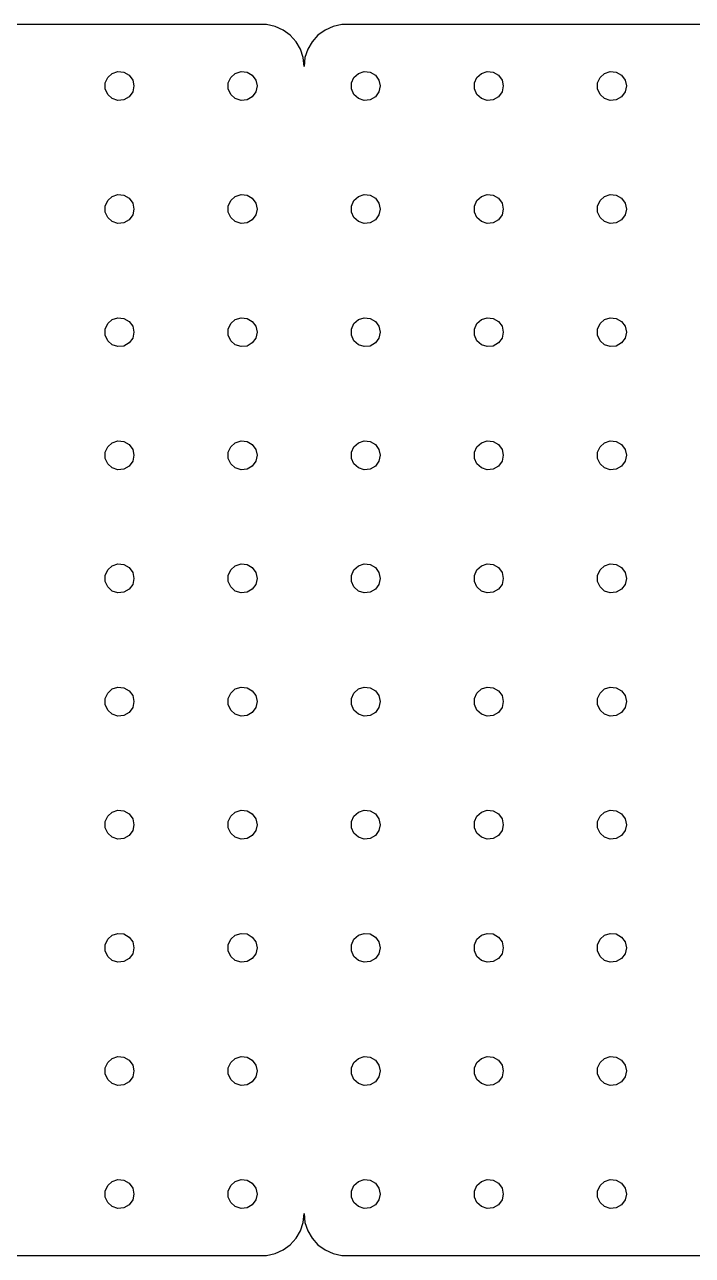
# Model space of a CAD drawing. Header units: metres. Extents: x 0 to 1714, y 0 to 1143.
# Drawn here: x 1056.5 to 1263.2, y 0.1 to 380.9 of the extents above; entities that cross this region are included whole.
import ezdxf

# ---------------------------------------------------------------- set-up
doc = ezdxf.new("R2010")
doc.units = ezdxf.units.M

msp = doc.modelspace()

# ---------------------------------------------------------------- linework, layer by layer
for p, q in [((1131.36, 380.929), (583.141, 380.929)), ((1134.02, 380.364), (1131.36, 380.929)), ((1154.64, 380.929), (1151.98, 380.364)), ((1702.86, 380.929), (1154.64, 380.929)), ((1136.5, 379.258), (1134.02, 380.364)), ((1138.7, 377.661), (1136.5, 379.258)), ((1140.52, 375.641), (1138.7, 377.661)), ((1147.3, 377.661), (1145.48, 375.641)), ((1149.5, 379.258), (1147.3, 377.661)), ((1151.98, 380.364), (1149.5, 379.258)), ((1141.88, 373.288), (1140.52, 375.641)), ((1142.72, 370.703), (1141.88, 373.288)), ((1144.12, 373.288), (1143.28, 370.703)), ((1145.48, 375.641), (1144.12, 373.288)), ((1143, 368), (1142.72, 370.703)), ((1143.28, 370.703), (1143, 368)), ((1082.21, 364.595), (1083.6, 365.847)), ((1083.6, 365.847), (1085.38, 366.425)), ((1085.38, 366.425), (1087.24, 366.23)), ((1087.24, 366.23), (1088.86, 365.294)), ((1120.31, 364.595), (1121.7, 365.847)), ((1121.7, 365.847), (1123.48, 366.425)), ((1123.48, 366.425), (1125.34, 366.23)), ((1125.34, 366.23), (1126.96, 365.294)), ((1158.41, 364.595), (1159.8, 365.847)), ((1159.8, 365.847), (1161.58, 366.425)), ((1161.58, 366.425), (1163.44, 366.23)), ((1163.44, 366.23), (1165.06, 365.294)), ((1196.51, 364.595), (1197.9, 365.847)), ((1197.9, 365.847), (1199.68, 366.425)), ((1199.68, 366.425), (1201.54, 366.23)), ((1201.54, 366.23), (1203.16, 365.294)), ((1234.61, 364.595), (1236, 365.847)), ((1236, 365.847), (1237.78, 366.425)), ((1237.78, 366.425), (1239.64, 366.23)), ((1239.64, 366.23), (1241.26, 365.294)), ((1081.45, 362.886), (1082.21, 364.595)), ((1081.45, 361.014), (1081.45, 362.886)), ((1088.86, 365.294), (1089.96, 363.78)), ((1089.96, 363.78), (1090.35, 361.95)), ((1090.35, 361.95), (1089.96, 360.12)), ((1119.55, 362.886), (1120.31, 364.595)), ((1119.55, 361.014), (1119.55, 362.886)), ((1126.96, 365.294), (1128.06, 363.78)), ((1128.06, 363.78), (1128.45, 361.95)), ((1128.45, 361.95), (1128.06, 360.12)), ((1157.65, 362.886), (1158.41, 364.595)), ((1157.65, 361.014), (1157.65, 362.886)), ((1165.06, 365.294), (1166.16, 363.78)), ((1166.16, 363.78), (1166.55, 361.95)), ((1166.55, 361.95), (1166.16, 360.12)), ((1195.75, 362.886), (1196.51, 364.595)), ((1195.75, 361.014), (1195.75, 362.886)), ((1203.16, 365.294), (1204.26, 363.78)), ((1204.26, 363.78), (1204.65, 361.95)), ((1204.65, 361.95), (1204.26, 360.12)), ((1233.85, 362.886), (1234.61, 364.595)), ((1233.85, 361.014), (1233.85, 362.886)), ((1241.26, 365.294), (1242.36, 363.78)), ((1242.36, 363.78), (1242.75, 361.95)), ((1242.75, 361.95), (1242.36, 360.12)), ((1082.21, 359.305), (1081.45, 361.014)), ((1083.6, 358.053), (1082.21, 359.305)), ((1085.38, 357.475), (1083.6, 358.053)), ((1088.86, 358.606), (1087.24, 357.67)), ((1089.96, 360.12), (1088.86, 358.606)), ((1120.31, 359.305), (1119.55, 361.014)), ((1121.7, 358.053), (1120.31, 359.305)), ((1123.48, 357.475), (1121.7, 358.053)), ((1126.96, 358.606), (1125.34, 357.67)), ((1128.06, 360.12), (1126.96, 358.606)), ((1158.41, 359.305), (1157.65, 361.014)), ((1159.8, 358.053), (1158.41, 359.305)), ((1161.58, 357.475), (1159.8, 358.053)), ((1165.06, 358.606), (1163.44, 357.67)), ((1166.16, 360.12), (1165.06, 358.606)), ((1196.51, 359.305), (1195.75, 361.014)), ((1197.9, 358.053), (1196.51, 359.305)), ((1199.68, 357.475), (1197.9, 358.053)), ((1203.16, 358.606), (1201.54, 357.67)), ((1204.26, 360.12), (1203.16, 358.606)), ((1234.61, 359.305), (1233.85, 361.014)), ((1236, 358.053), (1234.61, 359.305)), ((1237.78, 357.475), (1236, 358.053)), ((1241.26, 358.606), (1239.64, 357.67)), ((1242.36, 360.12), (1241.26, 358.606)), ((1087.24, 357.67), (1085.38, 357.475)), ((1125.34, 357.67), (1123.48, 357.475)), ((1163.44, 357.67), (1161.58, 357.475)), ((1201.54, 357.67), (1199.68, 357.475)), ((1239.64, 357.67), (1237.78, 357.475)), ((1082.21, 326.495), (1083.6, 327.747)), ((1083.6, 327.747), (1085.38, 328.325)), ((1085.38, 328.325), (1087.24, 328.13)), ((1087.24, 328.13), (1088.86, 327.194)), ((1120.31, 326.495), (1121.7, 327.747)), ((1121.7, 327.747), (1123.48, 328.325)), ((1123.48, 328.325), (1125.34, 328.13)), ((1125.34, 328.13), (1126.96, 327.194)), ((1158.41, 326.495), (1159.8, 327.747)), ((1159.8, 327.747), (1161.58, 328.325)), ((1161.58, 328.325), (1163.44, 328.13)), ((1163.44, 328.13), (1165.06, 327.194)), ((1196.51, 326.495), (1197.9, 327.747)), ((1197.9, 327.747), (1199.68, 328.325)), ((1199.68, 328.325), (1201.54, 328.13)), ((1201.54, 328.13), (1203.16, 327.194)), ((1234.61, 326.495), (1236, 327.747)), ((1236, 327.747), (1237.78, 328.325)), ((1237.78, 328.325), (1239.64, 328.13)), ((1239.64, 328.13), (1241.26, 327.194)), ((1081.45, 324.786), (1082.21, 326.495)), ((1081.45, 322.914), (1081.45, 324.786)), ((1088.86, 327.194), (1089.96, 325.68)), ((1089.96, 325.68), (1090.35, 323.85)), ((1090.35, 323.85), (1089.96, 322.02)), ((1119.55, 324.786), (1120.31, 326.495)), ((1119.55, 322.914), (1119.55, 324.786)), ((1126.96, 327.194), (1128.06, 325.68)), ((1128.06, 325.68), (1128.45, 323.85)), ((1128.45, 323.85), (1128.06, 322.02)), ((1157.65, 324.786), (1158.41, 326.495)), ((1157.65, 322.914), (1157.65, 324.786)), ((1165.06, 327.194), (1166.16, 325.68)), ((1166.16, 325.68), (1166.55, 323.85)), ((1166.55, 323.85), (1166.16, 322.02)), ((1195.75, 324.786), (1196.51, 326.495)), ((1195.75, 322.914), (1195.75, 324.786)), ((1203.16, 327.194), (1204.26, 325.68)), ((1204.26, 325.68), (1204.65, 323.85)), ((1204.65, 323.85), (1204.26, 322.02)), ((1233.85, 324.786), (1234.61, 326.495)), ((1233.85, 322.914), (1233.85, 324.786)), ((1241.26, 327.194), (1242.36, 325.68)), ((1242.36, 325.68), (1242.75, 323.85)), ((1242.75, 323.85), (1242.36, 322.02)), ((1082.21, 321.205), (1081.45, 322.914)), ((1083.6, 319.953), (1082.21, 321.205)), ((1085.38, 319.375), (1083.6, 319.953)), ((1088.86, 320.506), (1087.24, 319.57)), ((1089.96, 322.02), (1088.86, 320.506)), ((1120.31, 321.205), (1119.55, 322.914)), ((1121.7, 319.953), (1120.31, 321.205)), ((1123.48, 319.375), (1121.7, 319.953)), ((1126.96, 320.506), (1125.34, 319.57)), ((1128.06, 322.02), (1126.96, 320.506)), ((1158.41, 321.205), (1157.65, 322.914)), ((1159.8, 319.953), (1158.41, 321.205)), ((1161.58, 319.375), (1159.8, 319.953)), ((1165.06, 320.506), (1163.44, 319.57)), ((1166.16, 322.02), (1165.06, 320.506)), ((1196.51, 321.205), (1195.75, 322.914)), ((1197.9, 319.953), (1196.51, 321.205)), ((1199.68, 319.375), (1197.9, 319.953)), ((1203.16, 320.506), (1201.54, 319.57)), ((1204.26, 322.02), (1203.16, 320.506)), ((1234.61, 321.205), (1233.85, 322.914)), ((1236, 319.953), (1234.61, 321.205)), ((1237.78, 319.375), (1236, 319.953)), ((1241.26, 320.506), (1239.64, 319.57)), ((1242.36, 322.02), (1241.26, 320.506)), ((1087.24, 319.57), (1085.38, 319.375)), ((1125.34, 319.57), (1123.48, 319.375)), ((1163.44, 319.57), (1161.58, 319.375)), ((1201.54, 319.57), (1199.68, 319.375)), ((1239.64, 319.57), (1237.78, 319.375)), ((1082.21, 288.395), (1083.6, 289.647)), ((1083.6, 289.647), (1085.38, 290.225)), ((1085.38, 290.225), (1087.24, 290.03)), ((1087.24, 290.03), (1088.86, 289.094)), ((1120.31, 288.395), (1121.7, 289.647)), ((1121.7, 289.647), (1123.48, 290.225)), ((1123.48, 290.225), (1125.34, 290.03)), ((1125.34, 290.03), (1126.96, 289.094)), ((1158.41, 288.395), (1159.8, 289.647)), ((1159.8, 289.647), (1161.58, 290.225)), ((1161.58, 290.225), (1163.44, 290.03)), ((1163.44, 290.03), (1165.06, 289.094)), ((1196.51, 288.395), (1197.9, 289.647)), ((1197.9, 289.647), (1199.68, 290.225)), ((1199.68, 290.225), (1201.54, 290.03)), ((1201.54, 290.03), (1203.16, 289.094)), ((1234.61, 288.395), (1236, 289.647)), ((1236, 289.647), (1237.78, 290.225)), ((1237.78, 290.225), (1239.64, 290.03)), ((1239.64, 290.03), (1241.26, 289.094)), ((1081.45, 286.686), (1082.21, 288.395)), ((1081.45, 284.814), (1081.45, 286.686)), ((1088.86, 289.094), (1089.96, 287.58)), ((1089.96, 287.58), (1090.35, 285.75)), ((1090.35, 285.75), (1089.96, 283.92)), ((1119.55, 286.686), (1120.31, 288.395)), ((1119.55, 284.814), (1119.55, 286.686)), ((1126.96, 289.094), (1128.06, 287.58)), ((1128.06, 287.58), (1128.45, 285.75)), ((1128.45, 285.75), (1128.06, 283.92)), ((1157.65, 286.686), (1158.41, 288.395)), ((1157.65, 284.814), (1157.65, 286.686)), ((1165.06, 289.094), (1166.16, 287.58)), ((1166.16, 287.58), (1166.55, 285.75)), ((1166.55, 285.75), (1166.16, 283.92)), ((1195.75, 286.686), (1196.51, 288.395)), ((1195.75, 284.814), (1195.75, 286.686)), ((1203.16, 289.094), (1204.26, 287.58)), ((1204.26, 287.58), (1204.65, 285.75)), ((1204.65, 285.75), (1204.26, 283.92)), ((1233.85, 286.686), (1234.61, 288.395)), ((1233.85, 284.814), (1233.85, 286.686)), ((1241.26, 289.094), (1242.36, 287.58)), ((1242.36, 287.58), (1242.75, 285.75)), ((1242.75, 285.75), (1242.36, 283.92)), ((1082.21, 283.105), (1081.45, 284.814)), ((1083.6, 281.853), (1082.21, 283.105)), ((1085.38, 281.275), (1083.6, 281.853)), ((1088.86, 282.406), (1087.24, 281.47)), ((1089.96, 283.92), (1088.86, 282.406)), ((1120.31, 283.105), (1119.55, 284.814)), ((1121.7, 281.853), (1120.31, 283.105)), ((1123.48, 281.275), (1121.7, 281.853)), ((1126.96, 282.406), (1125.34, 281.47)), ((1128.06, 283.92), (1126.96, 282.406)), ((1158.41, 283.105), (1157.65, 284.814)), ((1159.8, 281.853), (1158.41, 283.105)), ((1161.58, 281.275), (1159.8, 281.853)), ((1165.06, 282.406), (1163.44, 281.47)), ((1166.16, 283.92), (1165.06, 282.406)), ((1196.51, 283.105), (1195.75, 284.814)), ((1197.9, 281.853), (1196.51, 283.105)), ((1199.68, 281.275), (1197.9, 281.853)), ((1203.16, 282.406), (1201.54, 281.47)), ((1204.26, 283.92), (1203.16, 282.406)), ((1234.61, 283.105), (1233.85, 284.814)), ((1236, 281.853), (1234.61, 283.105)), ((1237.78, 281.275), (1236, 281.853)), ((1241.26, 282.406), (1239.64, 281.47)), ((1242.36, 283.92), (1241.26, 282.406)), ((1087.24, 281.47), (1085.38, 281.275)), ((1125.34, 281.47), (1123.48, 281.275)), ((1163.44, 281.47), (1161.58, 281.275)), ((1201.54, 281.47), (1199.68, 281.275)), ((1239.64, 281.47), (1237.78, 281.275)), ((1082.21, 250.295), (1083.6, 251.547)), ((1083.6, 251.547), (1085.38, 252.125)), ((1085.38, 252.125), (1087.24, 251.93)), ((1087.24, 251.93), (1088.86, 250.994)), ((1120.31, 250.295), (1121.7, 251.547)), ((1121.7, 251.547), (1123.48, 252.125)), ((1123.48, 252.125), (1125.34, 251.93)), ((1125.34, 251.93), (1126.96, 250.994)), ((1158.41, 250.295), (1159.8, 251.547)), ((1159.8, 251.547), (1161.58, 252.125)), ((1161.58, 252.125), (1163.44, 251.93)), ((1163.44, 251.93), (1165.06, 250.994)), ((1196.51, 250.295), (1197.9, 251.547)), ((1197.9, 251.547), (1199.68, 252.125)), ((1199.68, 252.125), (1201.54, 251.93)), ((1201.54, 251.93), (1203.16, 250.994)), ((1234.61, 250.295), (1236, 251.547)), ((1236, 251.547), (1237.78, 252.125)), ((1237.78, 252.125), (1239.64, 251.93)), ((1239.64, 251.93), (1241.26, 250.994)), ((1081.45, 248.586), (1082.21, 250.295)), ((1081.45, 246.714), (1081.45, 248.586)), ((1088.86, 250.994), (1089.96, 249.48)), ((1089.96, 249.48), (1090.35, 247.65)), ((1090.35, 247.65), (1089.96, 245.82)), ((1119.55, 248.586), (1120.31, 250.295)), ((1119.55, 246.714), (1119.55, 248.586)), ((1126.96, 250.994), (1128.06, 249.48)), ((1128.06, 249.48), (1128.45, 247.65)), ((1128.45, 247.65), (1128.06, 245.82)), ((1157.65, 248.586), (1158.41, 250.295)), ((1157.65, 246.714), (1157.65, 248.586)), ((1165.06, 250.994), (1166.16, 249.48)), ((1166.16, 249.48), (1166.55, 247.65)), ((1166.55, 247.65), (1166.16, 245.82)), ((1195.75, 248.586), (1196.51, 250.295)), ((1195.75, 246.714), (1195.75, 248.586)), ((1203.16, 250.994), (1204.26, 249.48)), ((1204.26, 249.48), (1204.65, 247.65)), ((1204.65, 247.65), (1204.26, 245.82)), ((1233.85, 248.586), (1234.61, 250.295)), ((1233.85, 246.714), (1233.85, 248.586)), ((1241.26, 250.994), (1242.36, 249.48)), ((1242.36, 249.48), (1242.75, 247.65)), ((1242.75, 247.65), (1242.36, 245.82)), ((1082.21, 245.005), (1081.45, 246.714)), ((1083.6, 243.753), (1082.21, 245.005)), ((1085.38, 243.175), (1083.6, 243.753)), ((1088.86, 244.306), (1087.24, 243.37)), ((1089.96, 245.82), (1088.86, 244.306)), ((1120.31, 245.005), (1119.55, 246.714)), ((1121.7, 243.753), (1120.31, 245.005)), ((1123.48, 243.175), (1121.7, 243.753)), ((1126.96, 244.306), (1125.34, 243.37)), ((1128.06, 245.82), (1126.96, 244.306)), ((1158.41, 245.005), (1157.65, 246.714)), ((1159.8, 243.753), (1158.41, 245.005)), ((1161.58, 243.175), (1159.8, 243.753)), ((1165.06, 244.306), (1163.44, 243.37)), ((1166.16, 245.82), (1165.06, 244.306)), ((1196.51, 245.005), (1195.75, 246.714)), ((1197.9, 243.753), (1196.51, 245.005)), ((1199.68, 243.175), (1197.9, 243.753)), ((1203.16, 244.306), (1201.54, 243.37)), ((1204.26, 245.82), (1203.16, 244.306)), ((1234.61, 245.005), (1233.85, 246.714)), ((1236, 243.753), (1234.61, 245.005)), ((1237.78, 243.175), (1236, 243.753)), ((1241.26, 244.306), (1239.64, 243.37)), ((1242.36, 245.82), (1241.26, 244.306)), ((1087.24, 243.37), (1085.38, 243.175)), ((1125.34, 243.37), (1123.48, 243.175)), ((1163.44, 243.37), (1161.58, 243.175)), ((1201.54, 243.37), (1199.68, 243.175)), ((1239.64, 243.37), (1237.78, 243.175)), ((1082.21, 212.195), (1083.6, 213.447)), ((1083.6, 213.447), (1085.38, 214.025)), ((1085.38, 214.025), (1087.24, 213.83)), ((1087.24, 213.83), (1088.86, 212.894)), ((1120.31, 212.195), (1121.7, 213.447)), ((1121.7, 213.447), (1123.48, 214.025)), ((1123.48, 214.025), (1125.34, 213.83)), ((1125.34, 213.83), (1126.96, 212.894)), ((1158.41, 212.195), (1159.8, 213.447)), ((1159.8, 213.447), (1161.58, 214.025)), ((1161.58, 214.025), (1163.44, 213.83)), ((1163.44, 213.83), (1165.06, 212.894)), ((1196.51, 212.195), (1197.9, 213.447)), ((1197.9, 213.447), (1199.68, 214.025)), ((1199.68, 214.025), (1201.54, 213.83)), ((1201.54, 213.83), (1203.16, 212.894)), ((1234.61, 212.195), (1236, 213.447)), ((1236, 213.447), (1237.78, 214.025)), ((1237.78, 214.025), (1239.64, 213.83)), ((1239.64, 213.83), (1241.26, 212.894)), ((1081.45, 210.486), (1082.21, 212.195)), ((1081.45, 208.614), (1081.45, 210.486)), ((1088.86, 212.894), (1089.96, 211.38)), ((1089.96, 211.38), (1090.35, 209.55)), ((1090.35, 209.55), (1089.96, 207.72)), ((1119.55, 210.486), (1120.31, 212.195)), ((1119.55, 208.614), (1119.55, 210.486)), ((1126.96, 212.894), (1128.06, 211.38)), ((1128.06, 211.38), (1128.45, 209.55)), ((1128.45, 209.55), (1128.06, 207.72)), ((1157.65, 210.486), (1158.41, 212.195)), ((1157.65, 208.614), (1157.65, 210.486)), ((1165.06, 212.894), (1166.16, 211.38)), ((1166.16, 211.38), (1166.55, 209.55)), ((1166.55, 209.55), (1166.16, 207.72)), ((1195.75, 210.486), (1196.51, 212.195)), ((1195.75, 208.614), (1195.75, 210.486)), ((1203.16, 212.894), (1204.26, 211.38)), ((1204.26, 211.38), (1204.65, 209.55)), ((1204.65, 209.55), (1204.26, 207.72)), ((1233.85, 210.486), (1234.61, 212.195)), ((1233.85, 208.614), (1233.85, 210.486)), ((1241.26, 212.894), (1242.36, 211.38)), ((1242.36, 211.38), (1242.75, 209.55)), ((1242.75, 209.55), (1242.36, 207.72)), ((1082.21, 206.905), (1081.45, 208.614)), ((1083.6, 205.653), (1082.21, 206.905)), ((1088.86, 206.206), (1087.24, 205.27)), ((1089.96, 207.72), (1088.86, 206.206)), ((1120.31, 206.905), (1119.55, 208.614)), ((1121.7, 205.653), (1120.31, 206.905)), ((1126.96, 206.206), (1125.34, 205.27)), ((1128.06, 207.72), (1126.96, 206.206)), ((1158.41, 206.905), (1157.65, 208.614)), ((1159.8, 205.653), (1158.41, 206.905)), ((1165.06, 206.206), (1163.44, 205.27)), ((1166.16, 207.72), (1165.06, 206.206)), ((1196.51, 206.905), (1195.75, 208.614)), ((1197.9, 205.653), (1196.51, 206.905)), ((1203.16, 206.206), (1201.54, 205.27)), ((1204.26, 207.72), (1203.16, 206.206)), ((1234.61, 206.905), (1233.85, 208.614)), ((1236, 205.653), (1234.61, 206.905)), ((1241.26, 206.206), (1239.64, 205.27)), ((1242.36, 207.72), (1241.26, 206.206)), ((1085.38, 205.075), (1083.6, 205.653)), ((1087.24, 205.27), (1085.38, 205.075)), ((1123.48, 205.075), (1121.7, 205.653)), ((1125.34, 205.27), (1123.48, 205.075)), ((1161.58, 205.075), (1159.8, 205.653)), ((1163.44, 205.27), (1161.58, 205.075)), ((1199.68, 205.075), (1197.9, 205.653)), ((1201.54, 205.27), (1199.68, 205.075)), ((1237.78, 205.075), (1236, 205.653)), ((1239.64, 205.27), (1237.78, 205.075)), ((1082.21, 174.095), (1083.6, 175.347)), ((1083.6, 175.347), (1085.38, 175.925)), ((1085.38, 175.925), (1087.24, 175.73)), ((1087.24, 175.73), (1088.86, 174.794)), ((1120.31, 174.095), (1121.7, 175.347)), ((1121.7, 175.347), (1123.48, 175.925)), ((1123.48, 175.925), (1125.34, 175.73)), ((1125.34, 175.73), (1126.96, 174.794)), ((1158.41, 174.095), (1159.8, 175.347)), ((1159.8, 175.347), (1161.58, 175.925)), ((1161.58, 175.925), (1163.44, 175.73)), ((1163.44, 175.73), (1165.06, 174.794)), ((1196.51, 174.095), (1197.9, 175.347)), ((1197.9, 175.347), (1199.68, 175.925)), ((1199.68, 175.925), (1201.54, 175.73)), ((1201.54, 175.73), (1203.16, 174.794)), ((1234.61, 174.095), (1236, 175.347)), ((1236, 175.347), (1237.78, 175.925)), ((1237.78, 175.925), (1239.64, 175.73)), ((1239.64, 175.73), (1241.26, 174.794)), ((1081.45, 172.386), (1082.21, 174.095)), ((1081.45, 170.514), (1081.45, 172.386)), ((1088.86, 174.794), (1089.96, 173.28)), ((1089.96, 173.28), (1090.35, 171.45)), ((1090.35, 171.45), (1089.96, 169.62)), ((1119.55, 172.386), (1120.31, 174.095)), ((1119.55, 170.514), (1119.55, 172.386)), ((1126.96, 174.794), (1128.06, 173.28)), ((1128.06, 173.28), (1128.45, 171.45)), ((1128.45, 171.45), (1128.06, 169.62)), ((1157.65, 172.386), (1158.41, 174.095)), ((1157.65, 170.514), (1157.65, 172.386)), ((1165.06, 174.794), (1166.16, 173.28)), ((1166.16, 173.28), (1166.55, 171.45)), ((1166.55, 171.45), (1166.16, 169.62)), ((1195.75, 172.386), (1196.51, 174.095)), ((1195.75, 170.514), (1195.75, 172.386)), ((1203.16, 174.794), (1204.26, 173.28)), ((1204.26, 173.28), (1204.65, 171.45)), ((1204.65, 171.45), (1204.26, 169.62)), ((1233.85, 172.386), (1234.61, 174.095)), ((1233.85, 170.514), (1233.85, 172.386)), ((1241.26, 174.794), (1242.36, 173.28)), ((1242.36, 173.28), (1242.75, 171.45)), ((1242.75, 171.45), (1242.36, 169.62)), ((1082.21, 168.805), (1081.45, 170.514)), ((1083.6, 167.553), (1082.21, 168.805)), ((1088.86, 168.106), (1087.24, 167.17)), ((1089.96, 169.62), (1088.86, 168.106)), ((1120.31, 168.805), (1119.55, 170.514)), ((1121.7, 167.553), (1120.31, 168.805)), ((1126.96, 168.106), (1125.34, 167.17)), ((1128.06, 169.62), (1126.96, 168.106)), ((1158.41, 168.805), (1157.65, 170.514)), ((1159.8, 167.553), (1158.41, 168.805)), ((1165.06, 168.106), (1163.44, 167.17)), ((1166.16, 169.62), (1165.06, 168.106)), ((1196.51, 168.805), (1195.75, 170.514)), ((1197.9, 167.553), (1196.51, 168.805)), ((1203.16, 168.106), (1201.54, 167.17)), ((1204.26, 169.62), (1203.16, 168.106)), ((1234.61, 168.805), (1233.85, 170.514)), ((1236, 167.553), (1234.61, 168.805)), ((1241.26, 168.106), (1239.64, 167.17)), ((1242.36, 169.62), (1241.26, 168.106)), ((1085.38, 166.975), (1083.6, 167.553)), ((1087.24, 167.17), (1085.38, 166.975)), ((1123.48, 166.975), (1121.7, 167.553)), ((1125.34, 167.17), (1123.48, 166.975)), ((1161.58, 166.975), (1159.8, 167.553)), ((1163.44, 167.17), (1161.58, 166.975)), ((1199.68, 166.975), (1197.9, 167.553)), ((1201.54, 167.17), (1199.68, 166.975)), ((1237.78, 166.975), (1236, 167.553)), ((1239.64, 167.17), (1237.78, 166.975)), ((1082.21, 135.995), (1083.6, 137.247)), ((1083.6, 137.247), (1085.38, 137.825)), ((1085.38, 137.825), (1087.24, 137.63)), ((1087.24, 137.63), (1088.86, 136.694)), ((1120.31, 135.995), (1121.7, 137.247)), ((1121.7, 137.247), (1123.48, 137.825)), ((1123.48, 137.825), (1125.34, 137.63)), ((1125.34, 137.63), (1126.96, 136.694)), ((1158.41, 135.995), (1159.8, 137.247)), ((1159.8, 137.247), (1161.58, 137.825)), ((1161.58, 137.825), (1163.44, 137.63)), ((1163.44, 137.63), (1165.06, 136.694)), ((1196.51, 135.995), (1197.9, 137.247)), ((1197.9, 137.247), (1199.68, 137.825)), ((1199.68, 137.825), (1201.54, 137.63)), ((1201.54, 137.63), (1203.16, 136.694)), ((1234.61, 135.995), (1236, 137.247)), ((1236, 137.247), (1237.78, 137.825)), ((1237.78, 137.825), (1239.64, 137.63)), ((1239.64, 137.63), (1241.26, 136.694)), ((1081.45, 134.286), (1082.21, 135.995)), ((1081.45, 132.414), (1081.45, 134.286)), ((1088.86, 136.694), (1089.96, 135.18)), ((1089.96, 135.18), (1090.35, 133.35)), ((1090.35, 133.35), (1089.96, 131.52)), ((1119.55, 134.286), (1120.31, 135.995)), ((1119.55, 132.414), (1119.55, 134.286)), ((1126.96, 136.694), (1128.06, 135.18)), ((1128.06, 135.18), (1128.45, 133.35)), ((1128.45, 133.35), (1128.06, 131.52)), ((1157.65, 134.286), (1158.41, 135.995)), ((1157.65, 132.414), (1157.65, 134.286)), ((1165.06, 136.694), (1166.16, 135.18)), ((1166.16, 135.18), (1166.55, 133.35)), ((1166.55, 133.35), (1166.16, 131.52)), ((1195.75, 134.286), (1196.51, 135.995)), ((1195.75, 132.414), (1195.75, 134.286)), ((1203.16, 136.694), (1204.26, 135.18)), ((1204.26, 135.18), (1204.65, 133.35)), ((1204.65, 133.35), (1204.26, 131.52)), ((1233.85, 134.286), (1234.61, 135.995)), ((1233.85, 132.414), (1233.85, 134.286)), ((1241.26, 136.694), (1242.36, 135.18)), ((1242.36, 135.18), (1242.75, 133.35)), ((1242.75, 133.35), (1242.36, 131.52)), ((1082.21, 130.705), (1081.45, 132.414)), ((1083.6, 129.453), (1082.21, 130.705)), ((1088.86, 130.006), (1087.24, 129.07)), ((1089.96, 131.52), (1088.86, 130.006)), ((1120.31, 130.705), (1119.55, 132.414)), ((1121.7, 129.453), (1120.31, 130.705)), ((1126.96, 130.006), (1125.34, 129.07)), ((1128.06, 131.52), (1126.96, 130.006)), ((1158.41, 130.705), (1157.65, 132.414)), ((1159.8, 129.453), (1158.41, 130.705)), ((1165.06, 130.006), (1163.44, 129.07)), ((1166.16, 131.52), (1165.06, 130.006)), ((1196.51, 130.705), (1195.75, 132.414)), ((1197.9, 129.453), (1196.51, 130.705)), ((1203.16, 130.006), (1201.54, 129.07)), ((1204.26, 131.52), (1203.16, 130.006)), ((1234.61, 130.705), (1233.85, 132.414)), ((1236, 129.453), (1234.61, 130.705)), ((1241.26, 130.006), (1239.64, 129.07)), ((1242.36, 131.52), (1241.26, 130.006)), ((1085.38, 128.875), (1083.6, 129.453)), ((1087.24, 129.07), (1085.38, 128.875)), ((1123.48, 128.875), (1121.7, 129.453)), ((1125.34, 129.07), (1123.48, 128.875)), ((1161.58, 128.875), (1159.8, 129.453)), ((1163.44, 129.07), (1161.58, 128.875)), ((1199.68, 128.875), (1197.9, 129.453)), ((1201.54, 129.07), (1199.68, 128.875)), ((1237.78, 128.875), (1236, 129.453)), ((1239.64, 129.07), (1237.78, 128.875)), ((1082.21, 97.895), (1083.6, 99.1471)), ((1083.6, 99.1471), (1085.38, 99.7253)), ((1085.38, 99.7253), (1087.24, 99.5297)), ((1087.24, 99.5297), (1088.86, 98.5941)), ((1120.31, 97.895), (1121.7, 99.1471)), ((1121.7, 99.1471), (1123.48, 99.7253)), ((1123.48, 99.7253), (1125.34, 99.5297)), ((1125.34, 99.5297), (1126.96, 98.5941)), ((1158.41, 97.895), (1159.8, 99.1471)), ((1159.8, 99.1471), (1161.58, 99.7253)), ((1161.58, 99.7253), (1163.44, 99.5297)), ((1163.44, 99.5297), (1165.06, 98.5941)), ((1196.51, 97.895), (1197.9, 99.1471)), ((1197.9, 99.1471), (1199.68, 99.7253)), ((1199.68, 99.7253), (1201.54, 99.5297)), ((1201.54, 99.5297), (1203.16, 98.5941)), ((1234.61, 97.895), (1236, 99.1471)), ((1236, 99.1471), (1237.78, 99.7253)), ((1237.78, 99.7253), (1239.64, 99.5297)), ((1239.64, 99.5297), (1241.26, 98.5941)), ((1081.45, 96.1856), (1082.21, 97.895)), ((1081.45, 94.3144), (1081.45, 96.1856)), ((1088.86, 98.5941), (1089.96, 97.0803)), ((1089.96, 97.0803), (1090.35, 95.25)), ((1090.35, 95.25), (1089.96, 93.4197)), ((1119.55, 96.1856), (1120.31, 97.895)), ((1119.55, 94.3144), (1119.55, 96.1856)), ((1126.96, 98.5941), (1128.06, 97.0803)), ((1128.06, 97.0803), (1128.45, 95.25)), ((1128.45, 95.25), (1128.06, 93.4197)), ((1157.65, 96.1856), (1158.41, 97.895)), ((1157.65, 94.3144), (1157.65, 96.1856)), ((1165.06, 98.5941), (1166.16, 97.0803)), ((1166.16, 97.0803), (1166.55, 95.25)), ((1166.55, 95.25), (1166.16, 93.4197)), ((1195.75, 96.1856), (1196.51, 97.895)), ((1195.75, 94.3144), (1195.75, 96.1856)), ((1203.16, 98.5941), (1204.26, 97.0803)), ((1204.26, 97.0803), (1204.65, 95.25)), ((1204.65, 95.25), (1204.26, 93.4197)), ((1233.85, 96.1856), (1234.61, 97.895)), ((1233.85, 94.3144), (1233.85, 96.1856)), ((1241.26, 98.5941), (1242.36, 97.0803)), ((1242.36, 97.0803), (1242.75, 95.25)), ((1242.75, 95.25), (1242.36, 93.4197)), ((1082.21, 92.605), (1081.45, 94.3144)), ((1083.6, 91.3529), (1082.21, 92.605)), ((1088.86, 91.9058), (1087.24, 90.9702)), ((1089.96, 93.4197), (1088.86, 91.9058)), ((1120.31, 92.605), (1119.55, 94.3144)), ((1121.7, 91.3529), (1120.31, 92.605)), ((1126.96, 91.9058), (1125.34, 90.9702)), ((1128.06, 93.4197), (1126.96, 91.9058)), ((1158.41, 92.605), (1157.65, 94.3144)), ((1159.8, 91.3529), (1158.41, 92.605)), ((1165.06, 91.9058), (1163.44, 90.9702)), ((1166.16, 93.4197), (1165.06, 91.9058)), ((1196.51, 92.605), (1195.75, 94.3144)), ((1197.9, 91.3529), (1196.51, 92.605)), ((1203.16, 91.9058), (1201.54, 90.9702)), ((1204.26, 93.4197), (1203.16, 91.9058)), ((1234.61, 92.605), (1233.85, 94.3144)), ((1236, 91.3529), (1234.61, 92.605)), ((1241.26, 91.9058), (1239.64, 90.9702)), ((1242.36, 93.4197), (1241.26, 91.9058)), ((1085.38, 90.7746), (1083.6, 91.3529)), ((1087.24, 90.9702), (1085.38, 90.7746)), ((1123.48, 90.7746), (1121.7, 91.3529)), ((1125.34, 90.9702), (1123.48, 90.7746)), ((1161.58, 90.7746), (1159.8, 91.3529)), ((1163.44, 90.9702), (1161.58, 90.7746)), ((1199.68, 90.7746), (1197.9, 91.3529)), ((1201.54, 90.9702), (1199.68, 90.7746)), ((1237.78, 90.7746), (1236, 91.3529)), ((1239.64, 90.9702), (1237.78, 90.7746)), ((1082.21, 59.795), (1083.6, 61.0471)), ((1083.6, 61.0471), (1085.38, 61.6253)), ((1085.38, 61.6253), (1087.24, 61.4297)), ((1087.24, 61.4297), (1088.86, 60.4941)), ((1120.31, 59.795), (1121.7, 61.0471)), ((1121.7, 61.0471), (1123.48, 61.6253)), ((1123.48, 61.6253), (1125.34, 61.4297)), ((1125.34, 61.4297), (1126.96, 60.4941)), ((1158.41, 59.795), (1159.8, 61.0471)), ((1159.8, 61.0471), (1161.58, 61.6253)), ((1161.58, 61.6253), (1163.44, 61.4297)), ((1163.44, 61.4297), (1165.06, 60.4941)), ((1196.51, 59.795), (1197.9, 61.0471)), ((1197.9, 61.0471), (1199.68, 61.6253)), ((1199.68, 61.6253), (1201.54, 61.4297)), ((1201.54, 61.4297), (1203.16, 60.4941)), ((1234.61, 59.795), (1236, 61.0471)), ((1236, 61.0471), (1237.78, 61.6253)), ((1237.78, 61.6253), (1239.64, 61.4297)), ((1239.64, 61.4297), (1241.26, 60.4941)), ((1081.45, 58.0856), (1082.21, 59.795)), ((1081.45, 56.2144), (1081.45, 58.0856)), ((1088.86, 60.4941), (1089.96, 58.9803)), ((1089.96, 58.9803), (1090.35, 57.15)), ((1090.35, 57.15), (1089.96, 55.3197)), ((1119.55, 58.0856), (1120.31, 59.795)), ((1119.55, 56.2144), (1119.55, 58.0856)), ((1126.96, 60.4941), (1128.06, 58.9803)), ((1128.06, 58.9803), (1128.45, 57.15)), ((1128.45, 57.15), (1128.06, 55.3197)), ((1157.65, 58.0856), (1158.41, 59.795)), ((1157.65, 56.2144), (1157.65, 58.0856)), ((1165.06, 60.4941), (1166.16, 58.9803)), ((1166.16, 58.9803), (1166.55, 57.15)), ((1166.55, 57.15), (1166.16, 55.3197)), ((1195.75, 58.0856), (1196.51, 59.795)), ((1195.75, 56.2144), (1195.75, 58.0856)), ((1203.16, 60.4941), (1204.26, 58.9803)), ((1204.26, 58.9803), (1204.65, 57.15)), ((1204.65, 57.15), (1204.26, 55.3197)), ((1233.85, 58.0856), (1234.61, 59.795)), ((1233.85, 56.2144), (1233.85, 58.0856)), ((1241.26, 60.4941), (1242.36, 58.9803)), ((1242.36, 58.9803), (1242.75, 57.15)), ((1242.75, 57.15), (1242.36, 55.3197)), ((1082.21, 54.505), (1081.45, 56.2144)), ((1083.6, 53.2529), (1082.21, 54.505)), ((1088.86, 53.8058), (1087.24, 52.8702)), ((1089.96, 55.3197), (1088.86, 53.8058)), ((1120.31, 54.505), (1119.55, 56.2144)), ((1121.7, 53.2529), (1120.31, 54.505)), ((1126.96, 53.8058), (1125.34, 52.8702)), ((1128.06, 55.3197), (1126.96, 53.8058)), ((1158.41, 54.505), (1157.65, 56.2144)), ((1159.8, 53.2529), (1158.41, 54.505)), ((1165.06, 53.8058), (1163.44, 52.8702)), ((1166.16, 55.3197), (1165.06, 53.8058)), ((1196.51, 54.505), (1195.75, 56.2144)), ((1197.9, 53.2529), (1196.51, 54.505)), ((1203.16, 53.8058), (1201.54, 52.8702)), ((1204.26, 55.3197), (1203.16, 53.8058)), ((1234.61, 54.505), (1233.85, 56.2144)), ((1236, 53.2529), (1234.61, 54.505)), ((1241.26, 53.8058), (1239.64, 52.8702)), ((1242.36, 55.3197), (1241.26, 53.8058)), ((1085.38, 52.6746), (1083.6, 53.2529)), ((1087.24, 52.8702), (1085.38, 52.6746)), ((1123.48, 52.6746), (1121.7, 53.2529)), ((1125.34, 52.8702), (1123.48, 52.6746)), ((1161.58, 52.6746), (1159.8, 53.2529)), ((1163.44, 52.8702), (1161.58, 52.6746)), ((1199.68, 52.6746), (1197.9, 53.2529)), ((1201.54, 52.8702), (1199.68, 52.6746)), ((1237.78, 52.6746), (1236, 53.2529)), ((1239.64, 52.8702), (1237.78, 52.6746)), ((1082.21, 21.695), (1083.6, 22.9471)), ((1083.6, 22.9471), (1085.38, 23.5253)), ((1085.38, 23.5253), (1087.24, 23.3297)), ((1087.24, 23.3297), (1088.86, 22.3941)), ((1120.31, 21.695), (1121.7, 22.9471)), ((1121.7, 22.9471), (1123.48, 23.5253)), ((1123.48, 23.5253), (1125.34, 23.3297)), ((1125.34, 23.3297), (1126.96, 22.3941)), ((1158.41, 21.695), (1159.8, 22.9471)), ((1159.8, 22.9471), (1161.58, 23.5253)), ((1161.58, 23.5253), (1163.44, 23.3297)), ((1163.44, 23.3297), (1165.06, 22.3941)), ((1196.51, 21.695), (1197.9, 22.9471)), ((1197.9, 22.9471), (1199.68, 23.5253)), ((1199.68, 23.5253), (1201.54, 23.3297)), ((1201.54, 23.3297), (1203.16, 22.3941)), ((1234.61, 21.695), (1236, 22.9471)), ((1236, 22.9471), (1237.78, 23.5253)), ((1237.78, 23.5253), (1239.64, 23.3297)), ((1239.64, 23.3297), (1241.26, 22.3941)), ((1081.45, 19.9856), (1082.21, 21.695)), ((1081.45, 18.1144), (1081.45, 19.9856)), ((1088.86, 22.3941), (1089.96, 20.8803)), ((1089.96, 20.8803), (1090.35, 19.05)), ((1090.35, 19.05), (1089.96, 17.2197)), ((1119.55, 19.9856), (1120.31, 21.695)), ((1119.55, 18.1144), (1119.55, 19.9856)), ((1126.96, 22.3941), (1128.06, 20.8803)), ((1128.06, 20.8803), (1128.45, 19.05)), ((1128.45, 19.05), (1128.06, 17.2197)), ((1157.65, 19.9856), (1158.41, 21.695)), ((1157.65, 18.1144), (1157.65, 19.9856)), ((1165.06, 22.3941), (1166.16, 20.8803)), ((1166.16, 20.8803), (1166.55, 19.05)), ((1166.55, 19.05), (1166.16, 17.2197)), ((1195.75, 19.9856), (1196.51, 21.695)), ((1195.75, 18.1144), (1195.75, 19.9856)), ((1203.16, 22.3941), (1204.26, 20.8803)), ((1204.26, 20.8803), (1204.65, 19.05)), ((1204.65, 19.05), (1204.26, 17.2197)), ((1233.85, 19.9856), (1234.61, 21.695)), ((1233.85, 18.1144), (1233.85, 19.9856)), ((1241.26, 22.3941), (1242.36, 20.8803)), ((1242.36, 20.8803), (1242.75, 19.05)), ((1242.75, 19.05), (1242.36, 17.2197)), ((1082.21, 16.405), (1081.45, 18.1144)), ((1083.6, 15.1529), (1082.21, 16.405)), ((1088.86, 15.7058), (1087.24, 14.7702)), ((1089.96, 17.2197), (1088.86, 15.7058)), ((1120.31, 16.405), (1119.55, 18.1144)), ((1121.7, 15.1529), (1120.31, 16.405)), ((1126.96, 15.7058), (1125.34, 14.7702)), ((1128.06, 17.2197), (1126.96, 15.7058)), ((1158.41, 16.405), (1157.65, 18.1144)), ((1159.8, 15.1529), (1158.41, 16.405)), ((1165.06, 15.7058), (1163.44, 14.7702)), ((1166.16, 17.2197), (1165.06, 15.7058)), ((1196.51, 16.405), (1195.75, 18.1144)), ((1197.9, 15.1529), (1196.51, 16.405)), ((1203.16, 15.7058), (1201.54, 14.7702)), ((1204.26, 17.2197), (1203.16, 15.7058)), ((1234.61, 16.405), (1233.85, 18.1144)), ((1236, 15.1529), (1234.61, 16.405)), ((1241.26, 15.7058), (1239.64, 14.7702)), ((1242.36, 17.2197), (1241.26, 15.7058)), ((1085.38, 14.5746), (1083.6, 15.1529)), ((1087.24, 14.7702), (1085.38, 14.5746)), ((1123.48, 14.5746), (1121.7, 15.1529)), ((1125.34, 14.7702), (1123.48, 14.5746)), ((1142.72, 10.2971), (1143, 13)), ((1143, 13), (1143.28, 10.2971)), ((1161.58, 14.5746), (1159.8, 15.1529)), ((1163.44, 14.7702), (1161.58, 14.5746)), ((1199.68, 14.5746), (1197.9, 15.1529)), ((1201.54, 14.7702), (1199.68, 14.5746)), ((1237.78, 14.5746), (1236, 15.1529)), ((1239.64, 14.7702), (1237.78, 14.5746)), ((1140.52, 5.3588), (1141.88, 7.7124)), ((1141.88, 7.7124), (1142.72, 10.2971)), ((1143.28, 10.2971), (1144.12, 7.7124)), ((1144.12, 7.7124), (1145.48, 5.3588)), ((1138.7, 3.3391), (1140.52, 5.3588)), ((1145.48, 5.3588), (1147.3, 3.3391)), ((583.141, 0.0712), (1131.36, 0.0712)), ((1131.36, 0.0712), (1134.02, 0.6363)), ((1134.02, 0.6363), (1136.5, 1.7417)), ((1136.5, 1.7417), (1138.7, 3.3391)), ((1147.3, 3.3391), (1149.5, 1.7417)), ((1149.5, 1.7417), (1151.98, 0.6363)), ((1151.98, 0.6363), (1154.64, 0.0712)), ((1154.64, 0.0712), (1702.86, 0.0712))]:
    msp.add_line(p, q)

doc.saveas('drawing.dxf')
